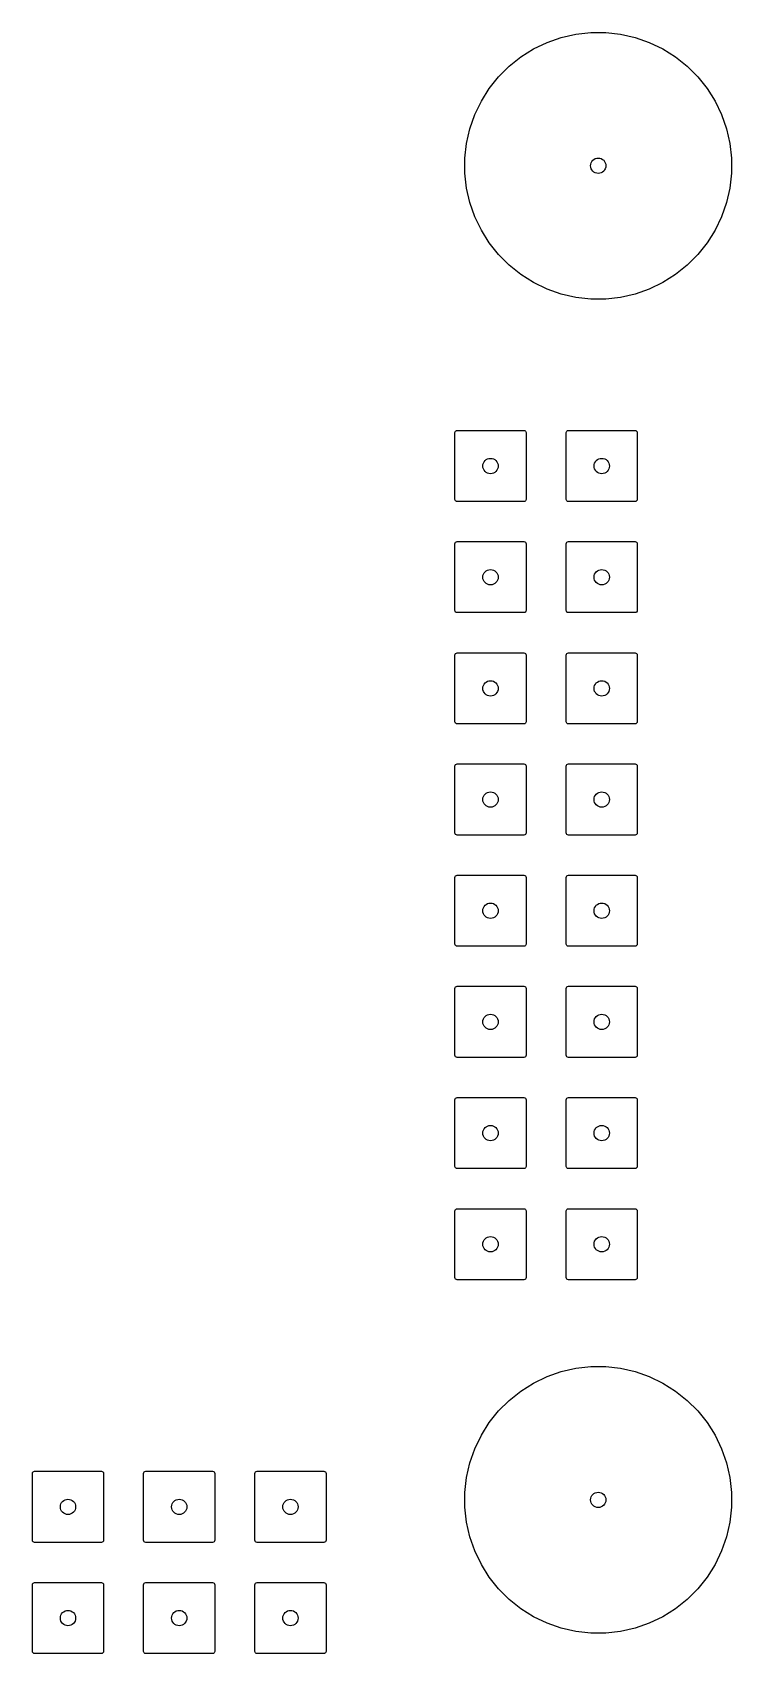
# Model space of a CAD drawing. Header units: inches. Extents: x 0.27 to 2.91, y 0.26 to 1.72.
# Drawn here: x 2.281 to 2.91, y 0.262 to 1.72 of the extents above.
import ezdxf

# ---------------------------------------------------------------- set-up
doc = ezdxf.new("R2010")
doc.units = ezdxf.units.IN
doc.header["$MEASUREMENT"] = 0
doc.layers.add('BLACK', color=250, linetype='CONTINUOUS')

msp = doc.modelspace()

# ---------------------------------------------------------------- linework, layer by layer
at = {"layer": 'BLACK', "linetype": 'CONTINUOUS'}
for p, q in [((2.7317, 1.7051), (2.7438, 1.7109)), ((2.7438, 1.7109), (2.7565, 1.7154)), ((2.7565, 1.7154), (2.7696, 1.7184)), ((2.7696, 1.7184), (2.783, 1.7199)), ((2.783, 1.7199), (2.7965, 1.7199)), ((2.7965, 1.7199), (2.8099, 1.7184)), ((2.8099, 1.7184), (2.823, 1.7154)), ((2.823, 1.7154), (2.8357, 1.7109)), ((2.8357, 1.7109), (2.8478, 1.7051)), ((2.7097, 1.6895), (2.7203, 1.6979)), ((2.7203, 1.6979), (2.7317, 1.7051)), ((2.8478, 1.7051), (2.8592, 1.6979)), ((2.8592, 1.6979), (2.8698, 1.6895)), ((2.6918, 1.6695), (2.7002, 1.68)), ((2.7002, 1.68), (2.7097, 1.6895)), ((2.8698, 1.6895), (2.8793, 1.68)), ((2.8793, 1.68), (2.8877, 1.6695)), ((2.6847, 1.6581), (2.6918, 1.6695)), ((2.8877, 1.6695), (2.8949, 1.6581)), ((2.6788, 1.646), (2.6847, 1.6581)), ((2.8949, 1.6581), (2.9007, 1.646)), ((2.6714, 1.6201), (2.6744, 1.6332)), ((2.6744, 1.6332), (2.6788, 1.646)), ((2.9007, 1.646), (2.9051, 1.6332)), ((2.9051, 1.6332), (2.9081, 1.6201)), ((2.6699, 1.6067), (2.6714, 1.6201)), ((2.9081, 1.6201), (2.9097, 1.6067)), ((2.6699, 1.5933), (2.6699, 1.6067)), ((2.9097, 1.6067), (2.9097, 1.5933)), ((2.6714, 1.5799), (2.6699, 1.5933)), ((2.9097, 1.5933), (2.9081, 1.5799)), ((2.6744, 1.5668), (2.6714, 1.5799)), ((2.9081, 1.5799), (2.9051, 1.5668)), ((2.6788, 1.554), (2.6744, 1.5668)), ((2.9051, 1.5668), (2.9007, 1.554)), ((2.6847, 1.5419), (2.6788, 1.554)), ((2.9007, 1.554), (2.8949, 1.5419)), ((2.6918, 1.5305), (2.6847, 1.5419)), ((2.8949, 1.5419), (2.8877, 1.5305)), ((2.7002, 1.52), (2.6918, 1.5305)), ((2.7097, 1.5105), (2.7002, 1.52)), ((2.8793, 1.52), (2.8698, 1.5105)), ((2.8877, 1.5305), (2.8793, 1.52)), ((2.7203, 1.5021), (2.7097, 1.5105)), ((2.7317, 1.4949), (2.7203, 1.5021)), ((2.8592, 1.5021), (2.8478, 1.4949)), ((2.8698, 1.5105), (2.8592, 1.5021)), ((2.7438, 1.4891), (2.7317, 1.4949)), ((2.7565, 1.4846), (2.7438, 1.4891)), ((2.8357, 1.4891), (2.823, 1.4846)), ((2.8478, 1.4949), (2.8357, 1.4891)), ((2.7696, 1.4816), (2.7565, 1.4846)), ((2.783, 1.4801), (2.7696, 1.4816)), ((2.7965, 1.4801), (2.783, 1.4801)), ((2.8099, 1.4816), (2.7965, 1.4801)), ((2.823, 1.4846), (2.8099, 1.4816)), ((2.6609, 1.3599), (2.6611, 1.3607)), ((2.6609, 1.2999), (2.6609, 1.3599)), ((2.6611, 1.3607), (2.6615, 1.3613)), ((2.6615, 1.3613), (2.6622, 1.3617)), ((2.6622, 1.3617), (2.6629, 1.3619)), ((2.6629, 1.3619), (2.7229, 1.3619)), ((2.7229, 1.3619), (2.7237, 1.3617)), ((2.7237, 1.3617), (2.7243, 1.3613)), ((2.7243, 1.3613), (2.7247, 1.3607)), ((2.7247, 1.3607), (2.7249, 1.3599)), ((2.7249, 1.3599), (2.7249, 1.2999)), ((2.7609, 1.3599), (2.7611, 1.3607)), ((2.7609, 1.2999), (2.7609, 1.3599)), ((2.7611, 1.3607), (2.7615, 1.3613)), ((2.7615, 1.3613), (2.7622, 1.3617)), ((2.7622, 1.3617), (2.7629, 1.3619)), ((2.7629, 1.3619), (2.8229, 1.3619)), ((2.8229, 1.3619), (2.8237, 1.3617)), ((2.8237, 1.3617), (2.8243, 1.3613)), ((2.8243, 1.3613), (2.8247, 1.3607)), ((2.8247, 1.3607), (2.8249, 1.3599)), ((2.8249, 1.3599), (2.8249, 1.2999)), ((2.6611, 1.2992), (2.6609, 1.2999)), ((2.6615, 1.2985), (2.6611, 1.2992)), ((2.6622, 1.2981), (2.6615, 1.2985)), ((2.6629, 1.298), (2.6622, 1.2981)), ((2.7229, 1.298), (2.6629, 1.298)), ((2.7237, 1.2981), (2.7229, 1.298)), ((2.7243, 1.2985), (2.7237, 1.2981)), ((2.7247, 1.2992), (2.7243, 1.2985)), ((2.7249, 1.2999), (2.7247, 1.2992)), ((2.7611, 1.2992), (2.7609, 1.2999)), ((2.7615, 1.2985), (2.7611, 1.2992)), ((2.7622, 1.2981), (2.7615, 1.2985)), ((2.7629, 1.298), (2.7622, 1.2981)), ((2.8229, 1.298), (2.7629, 1.298)), ((2.8237, 1.2981), (2.8229, 1.298)), ((2.8243, 1.2985), (2.8237, 1.2981)), ((2.8247, 1.2992), (2.8243, 1.2985)), ((2.8249, 1.2999), (2.8247, 1.2992)), ((2.6609, 1.2599), (2.6611, 1.2607)), ((2.6609, 1.1999), (2.6609, 1.2599)), ((2.6611, 1.2607), (2.6615, 1.2613)), ((2.6615, 1.2613), (2.6622, 1.2617)), ((2.6622, 1.2617), (2.6629, 1.2619)), ((2.6629, 1.2619), (2.7229, 1.2619)), ((2.7229, 1.2619), (2.7237, 1.2617)), ((2.7237, 1.2617), (2.7243, 1.2613)), ((2.7243, 1.2613), (2.7247, 1.2607)), ((2.7247, 1.2607), (2.7249, 1.2599)), ((2.7249, 1.2599), (2.7249, 1.1999)), ((2.7609, 1.2599), (2.7611, 1.2607)), ((2.7609, 1.1999), (2.7609, 1.2599)), ((2.7611, 1.2607), (2.7615, 1.2613)), ((2.7615, 1.2613), (2.7622, 1.2617)), ((2.7622, 1.2617), (2.7629, 1.2619)), ((2.7629, 1.2619), (2.8229, 1.2619)), ((2.8229, 1.2619), (2.8237, 1.2617)), ((2.8237, 1.2617), (2.8243, 1.2613)), ((2.8243, 1.2613), (2.8247, 1.2607)), ((2.8247, 1.2607), (2.8249, 1.2599)), ((2.8249, 1.2599), (2.8249, 1.1999)), ((2.6611, 1.1992), (2.6609, 1.1999)), ((2.6615, 1.1985), (2.6611, 1.1992)), ((2.6622, 1.1981), (2.6615, 1.1985)), ((2.6629, 1.198), (2.6622, 1.1981)), ((2.7229, 1.198), (2.6629, 1.198)), ((2.7237, 1.1981), (2.7229, 1.198)), ((2.7243, 1.1985), (2.7237, 1.1981)), ((2.7247, 1.1992), (2.7243, 1.1985)), ((2.7249, 1.1999), (2.7247, 1.1992)), ((2.7611, 1.1992), (2.7609, 1.1999)), ((2.7615, 1.1985), (2.7611, 1.1992)), ((2.7622, 1.1981), (2.7615, 1.1985)), ((2.7629, 1.198), (2.7622, 1.1981)), ((2.8229, 1.198), (2.7629, 1.198)), ((2.8237, 1.1981), (2.8229, 1.198)), ((2.8243, 1.1985), (2.8237, 1.1981)), ((2.8247, 1.1992), (2.8243, 1.1985)), ((2.8249, 1.1999), (2.8247, 1.1992)), ((2.6609, 1.1599), (2.6611, 1.1607)), ((2.6609, 1.0999), (2.6609, 1.1599)), ((2.6611, 1.1607), (2.6615, 1.1613)), ((2.6615, 1.1613), (2.6622, 1.1617)), ((2.6622, 1.1617), (2.6629, 1.1619)), ((2.6629, 1.1619), (2.7229, 1.1619)), ((2.7229, 1.1619), (2.7237, 1.1617)), ((2.7237, 1.1617), (2.7243, 1.1613)), ((2.7243, 1.1613), (2.7247, 1.1607)), ((2.7247, 1.1607), (2.7249, 1.1599)), ((2.7249, 1.1599), (2.7249, 1.0999)), ((2.7609, 1.1599), (2.7611, 1.1607)), ((2.7609, 1.0999), (2.7609, 1.1599)), ((2.7611, 1.1607), (2.7615, 1.1613)), ((2.7615, 1.1613), (2.7622, 1.1617)), ((2.7622, 1.1617), (2.7629, 1.1619)), ((2.7629, 1.1619), (2.8229, 1.1619)), ((2.8229, 1.1619), (2.8237, 1.1617)), ((2.8237, 1.1617), (2.8243, 1.1613)), ((2.8243, 1.1613), (2.8247, 1.1607)), ((2.8247, 1.1607), (2.8249, 1.1599)), ((2.8249, 1.1599), (2.8249, 1.0999)), ((2.6611, 1.0992), (2.6609, 1.0999)), ((2.6615, 1.0985), (2.6611, 1.0992)), ((2.6622, 1.0981), (2.6615, 1.0985)), ((2.6629, 1.098), (2.6622, 1.0981)), ((2.7229, 1.098), (2.6629, 1.098)), ((2.7237, 1.0981), (2.7229, 1.098)), ((2.7243, 1.0985), (2.7237, 1.0981)), ((2.7247, 1.0992), (2.7243, 1.0985)), ((2.7249, 1.0999), (2.7247, 1.0992)), ((2.7611, 1.0992), (2.7609, 1.0999)), ((2.7615, 1.0985), (2.7611, 1.0992)), ((2.7622, 1.0981), (2.7615, 1.0985)), ((2.7629, 1.098), (2.7622, 1.0981)), ((2.8229, 1.098), (2.7629, 1.098)), ((2.8237, 1.0981), (2.8229, 1.098)), ((2.8243, 1.0985), (2.8237, 1.0981)), ((2.8247, 1.0992), (2.8243, 1.0985)), ((2.8249, 1.0999), (2.8247, 1.0992)), ((2.6609, 1.0599), (2.6611, 1.0607)), ((2.6609, 0.9999), (2.6609, 1.0599)), ((2.6611, 1.0607), (2.6615, 1.0613)), ((2.6615, 1.0613), (2.6622, 1.0617)), ((2.6622, 1.0617), (2.6629, 1.0619)), ((2.6629, 1.0619), (2.7229, 1.0619)), ((2.7229, 1.0619), (2.7237, 1.0617)), ((2.7237, 1.0617), (2.7243, 1.0613)), ((2.7243, 1.0613), (2.7247, 1.0607)), ((2.7247, 1.0607), (2.7249, 1.0599)), ((2.7249, 1.0599), (2.7249, 0.9999)), ((2.7609, 1.0599), (2.7611, 1.0607)), ((2.7609, 0.9999), (2.7609, 1.0599)), ((2.7611, 1.0607), (2.7615, 1.0613)), ((2.7615, 1.0613), (2.7622, 1.0617)), ((2.7622, 1.0617), (2.7629, 1.0619)), ((2.7629, 1.0619), (2.8229, 1.0619)), ((2.8229, 1.0619), (2.8237, 1.0617)), ((2.8237, 1.0617), (2.8243, 1.0613)), ((2.8243, 1.0613), (2.8247, 1.0607)), ((2.8247, 1.0607), (2.8249, 1.0599)), ((2.8249, 1.0599), (2.8249, 0.9999)), ((2.6611, 0.9992), (2.6609, 0.9999)), ((2.6615, 0.9985), (2.6611, 0.9992)), ((2.6622, 0.9981), (2.6615, 0.9985)), ((2.6629, 0.998), (2.6622, 0.9981)), ((2.7229, 0.998), (2.6629, 0.998)), ((2.7237, 0.9981), (2.7229, 0.998)), ((2.7243, 0.9985), (2.7237, 0.9981)), ((2.7247, 0.9992), (2.7243, 0.9985)), ((2.7249, 0.9999), (2.7247, 0.9992)), ((2.7611, 0.9992), (2.7609, 0.9999)), ((2.7615, 0.9985), (2.7611, 0.9992)), ((2.7622, 0.9981), (2.7615, 0.9985)), ((2.7629, 0.998), (2.7622, 0.9981)), ((2.8229, 0.998), (2.7629, 0.998)), ((2.8237, 0.9981), (2.8229, 0.998)), ((2.8243, 0.9985), (2.8237, 0.9981)), ((2.8247, 0.9992), (2.8243, 0.9985)), ((2.8249, 0.9999), (2.8247, 0.9992)), ((2.6609, 0.9599), (2.6611, 0.9607)), ((2.6609, 0.8999), (2.6609, 0.9599)), ((2.6611, 0.9607), (2.6615, 0.9613)), ((2.6615, 0.9613), (2.6622, 0.9617)), ((2.6622, 0.9617), (2.6629, 0.9619)), ((2.6629, 0.9619), (2.7229, 0.9619)), ((2.7229, 0.9619), (2.7237, 0.9617)), ((2.7237, 0.9617), (2.7243, 0.9613)), ((2.7243, 0.9613), (2.7247, 0.9607)), ((2.7247, 0.9607), (2.7249, 0.9599)), ((2.7249, 0.9599), (2.7249, 0.8999)), ((2.7609, 0.9599), (2.7611, 0.9607)), ((2.7609, 0.8999), (2.7609, 0.9599)), ((2.7611, 0.9607), (2.7615, 0.9613)), ((2.7615, 0.9613), (2.7622, 0.9617)), ((2.7622, 0.9617), (2.7629, 0.9619)), ((2.7629, 0.9619), (2.8229, 0.9619)), ((2.8229, 0.9619), (2.8237, 0.9617)), ((2.8237, 0.9617), (2.8243, 0.9613)), ((2.8243, 0.9613), (2.8247, 0.9607)), ((2.8247, 0.9607), (2.8249, 0.9599)), ((2.8249, 0.9599), (2.8249, 0.8999)), ((2.6611, 0.8992), (2.6609, 0.8999)), ((2.6615, 0.8985), (2.6611, 0.8992)), ((2.6622, 0.8981), (2.6615, 0.8985)), ((2.6629, 0.898), (2.6622, 0.8981)), ((2.7229, 0.898), (2.6629, 0.898)), ((2.7237, 0.8981), (2.7229, 0.898)), ((2.7243, 0.8985), (2.7237, 0.8981)), ((2.7247, 0.8992), (2.7243, 0.8985)), ((2.7249, 0.8999), (2.7247, 0.8992)), ((2.7611, 0.8992), (2.7609, 0.8999)), ((2.7615, 0.8985), (2.7611, 0.8992)), ((2.7622, 0.8981), (2.7615, 0.8985)), ((2.7629, 0.898), (2.7622, 0.8981)), ((2.8229, 0.898), (2.7629, 0.898)), ((2.8237, 0.8981), (2.8229, 0.898)), ((2.8243, 0.8985), (2.8237, 0.8981)), ((2.8247, 0.8992), (2.8243, 0.8985)), ((2.8249, 0.8999), (2.8247, 0.8992)), ((2.6609, 0.8599), (2.6611, 0.8607)), ((2.6611, 0.8607), (2.6615, 0.8613)), ((2.6615, 0.8613), (2.6622, 0.8617)), ((2.6622, 0.8617), (2.6629, 0.8619)), ((2.6629, 0.8619), (2.7229, 0.8619)), ((2.7229, 0.8619), (2.7237, 0.8617)), ((2.7237, 0.8617), (2.7243, 0.8613)), ((2.7243, 0.8613), (2.7247, 0.8607)), ((2.7247, 0.8607), (2.7249, 0.8599)), ((2.7609, 0.8599), (2.7611, 0.8607)), ((2.7611, 0.8607), (2.7615, 0.8613)), ((2.7615, 0.8613), (2.7622, 0.8617)), ((2.7622, 0.8617), (2.7629, 0.8619)), ((2.7629, 0.8619), (2.8229, 0.8619)), ((2.8229, 0.8619), (2.8237, 0.8617)), ((2.8237, 0.8617), (2.8243, 0.8613)), ((2.8243, 0.8613), (2.8247, 0.8607)), ((2.8247, 0.8607), (2.8249, 0.8599)), ((2.6609, 0.7999), (2.6609, 0.8599)), ((2.7249, 0.8599), (2.7249, 0.7999)), ((2.7609, 0.7999), (2.7609, 0.8599)), ((2.8249, 0.8599), (2.8249, 0.7999)), ((2.6611, 0.7992), (2.6609, 0.7999)), ((2.6615, 0.7985), (2.6611, 0.7992)), ((2.6622, 0.7981), (2.6615, 0.7985)), ((2.6629, 0.798), (2.6622, 0.7981)), ((2.7229, 0.798), (2.6629, 0.798)), ((2.7237, 0.7981), (2.7229, 0.798)), ((2.7243, 0.7985), (2.7237, 0.7981)), ((2.7247, 0.7992), (2.7243, 0.7985)), ((2.7249, 0.7999), (2.7247, 0.7992)), ((2.7611, 0.7992), (2.7609, 0.7999)), ((2.7615, 0.7985), (2.7611, 0.7992)), ((2.7622, 0.7981), (2.7615, 0.7985)), ((2.7629, 0.798), (2.7622, 0.7981)), ((2.8229, 0.798), (2.7629, 0.798)), ((2.8237, 0.7981), (2.8229, 0.798)), ((2.8243, 0.7985), (2.8237, 0.7981)), ((2.8247, 0.7992), (2.8243, 0.7985)), ((2.8249, 0.7999), (2.8247, 0.7992)), ((2.6609, 0.7599), (2.6611, 0.7607)), ((2.6609, 0.6999), (2.6609, 0.7599)), ((2.6611, 0.7607), (2.6615, 0.7613)), ((2.6615, 0.7613), (2.6622, 0.7617)), ((2.6622, 0.7617), (2.6629, 0.7619)), ((2.6629, 0.7619), (2.7229, 0.7619)), ((2.7229, 0.7619), (2.7237, 0.7617)), ((2.7237, 0.7617), (2.7243, 0.7613)), ((2.7243, 0.7613), (2.7247, 0.7607)), ((2.7247, 0.7607), (2.7249, 0.7599)), ((2.7249, 0.7599), (2.7249, 0.6999)), ((2.7609, 0.7599), (2.7611, 0.7607)), ((2.7609, 0.6999), (2.7609, 0.7599)), ((2.7611, 0.7607), (2.7615, 0.7613)), ((2.7615, 0.7613), (2.7622, 0.7617)), ((2.7622, 0.7617), (2.7629, 0.7619)), ((2.7629, 0.7619), (2.8229, 0.7619)), ((2.8229, 0.7619), (2.8237, 0.7617)), ((2.8237, 0.7617), (2.8243, 0.7613)), ((2.8243, 0.7613), (2.8247, 0.7607)), ((2.8247, 0.7607), (2.8249, 0.7599)), ((2.8249, 0.7599), (2.8249, 0.6999)), ((2.6611, 0.6992), (2.6609, 0.6999)), ((2.7249, 0.6999), (2.7247, 0.6992)), ((2.7611, 0.6992), (2.7609, 0.6999)), ((2.8249, 0.6999), (2.8247, 0.6992)), ((2.6615, 0.6985), (2.6611, 0.6992)), ((2.6622, 0.6981), (2.6615, 0.6985)), ((2.6629, 0.698), (2.6622, 0.6981)), ((2.7229, 0.698), (2.6629, 0.698)), ((2.7237, 0.6981), (2.7229, 0.698)), ((2.7243, 0.6985), (2.7237, 0.6981)), ((2.7247, 0.6992), (2.7243, 0.6985)), ((2.7615, 0.6985), (2.7611, 0.6992)), ((2.7622, 0.6981), (2.7615, 0.6985)), ((2.7629, 0.698), (2.7622, 0.6981)), ((2.8229, 0.698), (2.7629, 0.698)), ((2.8237, 0.6981), (2.8229, 0.698)), ((2.8243, 0.6985), (2.8237, 0.6981)), ((2.8247, 0.6992), (2.8243, 0.6985)), ((2.6609, 0.6599), (2.6611, 0.6607)), ((2.6609, 0.5999), (2.6609, 0.6599)), ((2.6611, 0.6607), (2.6615, 0.6613)), ((2.6615, 0.6613), (2.6622, 0.6617)), ((2.6622, 0.6617), (2.6629, 0.6619)), ((2.6629, 0.6619), (2.7229, 0.6619)), ((2.7229, 0.6619), (2.7237, 0.6617)), ((2.7237, 0.6617), (2.7243, 0.6613)), ((2.7243, 0.6613), (2.7247, 0.6607)), ((2.7247, 0.6607), (2.7249, 0.6599)), ((2.7249, 0.6599), (2.7249, 0.5999)), ((2.7609, 0.6599), (2.7611, 0.6607)), ((2.7609, 0.5999), (2.7609, 0.6599)), ((2.7611, 0.6607), (2.7615, 0.6613)), ((2.7615, 0.6613), (2.7622, 0.6617)), ((2.7622, 0.6617), (2.7629, 0.6619)), ((2.7629, 0.6619), (2.8229, 0.6619)), ((2.8229, 0.6619), (2.8237, 0.6617)), ((2.8237, 0.6617), (2.8243, 0.6613)), ((2.8243, 0.6613), (2.8247, 0.6607)), ((2.8247, 0.6607), (2.8249, 0.6599)), ((2.8249, 0.6599), (2.8249, 0.5999)), ((2.6611, 0.5992), (2.6609, 0.5999)), ((2.6615, 0.5985), (2.6611, 0.5992)), ((2.6622, 0.5981), (2.6615, 0.5985)), ((2.6629, 0.598), (2.6622, 0.5981)), ((2.7229, 0.598), (2.6629, 0.598)), ((2.7237, 0.5981), (2.7229, 0.598)), ((2.7243, 0.5985), (2.7237, 0.5981)), ((2.7247, 0.5992), (2.7243, 0.5985)), ((2.7249, 0.5999), (2.7247, 0.5992)), ((2.7611, 0.5992), (2.7609, 0.5999)), ((2.7615, 0.5985), (2.7611, 0.5992)), ((2.7622, 0.5981), (2.7615, 0.5985)), ((2.7629, 0.598), (2.7622, 0.5981)), ((2.8229, 0.598), (2.7629, 0.598)), ((2.8237, 0.5981), (2.8229, 0.598)), ((2.8243, 0.5985), (2.8237, 0.5981)), ((2.8247, 0.5992), (2.8243, 0.5985)), ((2.8249, 0.5999), (2.8247, 0.5992)), ((2.7317, 0.5051), (2.7438, 0.5109)), ((2.7438, 0.5109), (2.7565, 0.5154)), ((2.7565, 0.5154), (2.7696, 0.5184)), ((2.7696, 0.5184), (2.783, 0.5199)), ((2.783, 0.5199), (2.7965, 0.5199)), ((2.7965, 0.5199), (2.8099, 0.5184)), ((2.8099, 0.5184), (2.823, 0.5154)), ((2.823, 0.5154), (2.8357, 0.5109)), ((2.8357, 0.5109), (2.8478, 0.5051)), ((2.7097, 0.4895), (2.7203, 0.4979)), ((2.7203, 0.4979), (2.7317, 0.5051)), ((2.8478, 0.5051), (2.8592, 0.4979)), ((2.8592, 0.4979), (2.8698, 0.4895)), ((2.7002, 0.48), (2.7097, 0.4895)), ((2.8698, 0.4895), (2.8793, 0.48)), ((2.6847, 0.4581), (2.6918, 0.4695)), ((2.6918, 0.4695), (2.7002, 0.48)), ((2.8793, 0.48), (2.8877, 0.4695)), ((2.8877, 0.4695), (2.8949, 0.4581)), ((2.6788, 0.446), (2.6847, 0.4581)), ((2.8949, 0.4581), (2.9007, 0.446)), ((2.6744, 0.4332), (2.6788, 0.446)), ((2.9007, 0.446), (2.9051, 0.4332)), ((2.281, 0.4237), (2.2812, 0.4245)), ((2.281, 0.3637), (2.281, 0.4237)), ((2.2812, 0.4245), (2.2816, 0.4251)), ((2.2816, 0.4251), (2.2822, 0.4255)), ((2.2822, 0.4255), (2.283, 0.4257)), ((2.283, 0.4257), (2.343, 0.4257)), ((2.343, 0.4257), (2.3437, 0.4255)), ((2.3437, 0.4255), (2.3444, 0.4251)), ((2.3444, 0.4251), (2.3448, 0.4245)), ((2.3448, 0.4245), (2.345, 0.4237)), ((2.345, 0.4237), (2.345, 0.3637)), ((2.381, 0.4237), (2.3812, 0.4245)), ((2.381, 0.3637), (2.381, 0.4237)), ((2.3812, 0.4245), (2.3816, 0.4251)), ((2.3816, 0.4251), (2.3822, 0.4255)), ((2.3822, 0.4255), (2.383, 0.4257)), ((2.383, 0.4257), (2.443, 0.4257)), ((2.443, 0.4257), (2.4437, 0.4255)), ((2.4437, 0.4255), (2.4444, 0.4251)), ((2.4444, 0.4251), (2.4448, 0.4245)), ((2.4448, 0.4245), (2.445, 0.4237)), ((2.445, 0.4237), (2.445, 0.3637)), ((2.481, 0.4237), (2.4812, 0.4245)), ((2.481, 0.3637), (2.481, 0.4237)), ((2.4812, 0.4245), (2.4816, 0.4251)), ((2.4816, 0.4251), (2.4822, 0.4255)), ((2.4822, 0.4255), (2.483, 0.4257)), ((2.483, 0.4257), (2.543, 0.4257)), ((2.543, 0.4257), (2.5437, 0.4255)), ((2.5437, 0.4255), (2.5444, 0.4251)), ((2.5444, 0.4251), (2.5448, 0.4245)), ((2.5448, 0.4245), (2.545, 0.4237)), ((2.545, 0.4237), (2.545, 0.3637)), ((2.6714, 0.4201), (2.6744, 0.4332)), ((2.9051, 0.4332), (2.9081, 0.4201)), ((2.6699, 0.4067), (2.6714, 0.4201)), ((2.9081, 0.4201), (2.9097, 0.4067)), ((2.6699, 0.3933), (2.6699, 0.4067)), ((2.9097, 0.4067), (2.9097, 0.3933)), ((2.6714, 0.3799), (2.6699, 0.3933)), ((2.6744, 0.3668), (2.6714, 0.3799)), ((2.9081, 0.3799), (2.9051, 0.3668)), ((2.9097, 0.3933), (2.9081, 0.3799)), ((2.6788, 0.354), (2.6744, 0.3668)), ((2.9051, 0.3668), (2.9007, 0.354)), ((2.2812, 0.3629), (2.281, 0.3637)), ((2.2816, 0.3623), (2.2812, 0.3629)), ((2.2822, 0.3619), (2.2816, 0.3623)), ((2.283, 0.3617), (2.2822, 0.3619)), ((2.343, 0.3617), (2.283, 0.3617)), ((2.3437, 0.3619), (2.343, 0.3617)), ((2.3444, 0.3623), (2.3437, 0.3619)), ((2.3448, 0.3629), (2.3444, 0.3623)), ((2.345, 0.3637), (2.3448, 0.3629)), ((2.3812, 0.3629), (2.381, 0.3637)), ((2.3816, 0.3623), (2.3812, 0.3629)), ((2.3822, 0.3619), (2.3816, 0.3623)), ((2.383, 0.3617), (2.3822, 0.3619)), ((2.443, 0.3617), (2.383, 0.3617)), ((2.4437, 0.3619), (2.443, 0.3617)), ((2.4444, 0.3623), (2.4437, 0.3619)), ((2.4448, 0.3629), (2.4444, 0.3623)), ((2.445, 0.3637), (2.4448, 0.3629)), ((2.4812, 0.3629), (2.481, 0.3637)), ((2.4816, 0.3623), (2.4812, 0.3629)), ((2.4822, 0.3619), (2.4816, 0.3623)), ((2.483, 0.3617), (2.4822, 0.3619)), ((2.543, 0.3617), (2.483, 0.3617)), ((2.5437, 0.3619), (2.543, 0.3617)), ((2.5444, 0.3623), (2.5437, 0.3619)), ((2.5448, 0.3629), (2.5444, 0.3623)), ((2.545, 0.3637), (2.5448, 0.3629)), ((2.6847, 0.3419), (2.6788, 0.354)), ((2.9007, 0.354), (2.8949, 0.3419)), ((2.6918, 0.3305), (2.6847, 0.3419)), ((2.8949, 0.3419), (2.8877, 0.3305)), ((2.281, 0.3237), (2.2812, 0.3245)), ((2.281, 0.2637), (2.281, 0.3237)), ((2.2812, 0.3245), (2.2816, 0.3251)), ((2.2816, 0.3251), (2.2822, 0.3255)), ((2.2822, 0.3255), (2.283, 0.3257)), ((2.283, 0.3257), (2.343, 0.3257)), ((2.343, 0.3257), (2.3437, 0.3255)), ((2.3437, 0.3255), (2.3444, 0.3251)), ((2.3444, 0.3251), (2.3448, 0.3245)), ((2.3448, 0.3245), (2.345, 0.3237)), ((2.345, 0.3237), (2.345, 0.2637)), ((2.381, 0.3237), (2.3812, 0.3245)), ((2.381, 0.2637), (2.381, 0.3237)), ((2.3812, 0.3245), (2.3816, 0.3251)), ((2.3816, 0.3251), (2.3822, 0.3255)), ((2.3822, 0.3255), (2.383, 0.3257)), ((2.383, 0.3257), (2.443, 0.3257)), ((2.443, 0.3257), (2.4437, 0.3255)), ((2.4437, 0.3255), (2.4444, 0.3251)), ((2.4444, 0.3251), (2.4448, 0.3245)), ((2.4448, 0.3245), (2.445, 0.3237)), ((2.445, 0.3237), (2.445, 0.2637)), ((2.481, 0.3237), (2.4812, 0.3245)), ((2.481, 0.2637), (2.481, 0.3237)), ((2.4812, 0.3245), (2.4816, 0.3251)), ((2.4816, 0.3251), (2.4822, 0.3255)), ((2.4822, 0.3255), (2.483, 0.3257)), ((2.483, 0.3257), (2.543, 0.3257)), ((2.543, 0.3257), (2.5437, 0.3255)), ((2.5437, 0.3255), (2.5444, 0.3251)), ((2.5444, 0.3251), (2.5448, 0.3245)), ((2.5448, 0.3245), (2.545, 0.3237)), ((2.545, 0.3237), (2.545, 0.2637)), ((2.7002, 0.32), (2.6918, 0.3305)), ((2.8877, 0.3305), (2.8793, 0.32)), ((2.7097, 0.3105), (2.7002, 0.32)), ((2.7203, 0.3021), (2.7097, 0.3105)), ((2.8698, 0.3105), (2.8592, 0.3021)), ((2.8793, 0.32), (2.8698, 0.3105)), ((2.7317, 0.2949), (2.7203, 0.3021)), ((2.7438, 0.2891), (2.7317, 0.2949)), ((2.8478, 0.2949), (2.8357, 0.2891)), ((2.8592, 0.3021), (2.8478, 0.2949)), ((2.7565, 0.2846), (2.7438, 0.2891)), ((2.7696, 0.2816), (2.7565, 0.2846)), ((2.783, 0.2801), (2.7696, 0.2816)), ((2.7965, 0.2801), (2.783, 0.2801)), ((2.8099, 0.2816), (2.7965, 0.2801)), ((2.823, 0.2846), (2.8099, 0.2816)), ((2.8357, 0.2891), (2.823, 0.2846)), ((2.2812, 0.2629), (2.281, 0.2637)), ((2.2816, 0.2623), (2.2812, 0.2629)), ((2.3448, 0.2629), (2.3444, 0.2623)), ((2.345, 0.2637), (2.3448, 0.2629)), ((2.3812, 0.2629), (2.381, 0.2637)), ((2.3816, 0.2623), (2.3812, 0.2629)), ((2.4448, 0.2629), (2.4444, 0.2623)), ((2.445, 0.2637), (2.4448, 0.2629)), ((2.4812, 0.2629), (2.481, 0.2637)), ((2.4816, 0.2623), (2.4812, 0.2629)), ((2.5448, 0.2629), (2.5444, 0.2623)), ((2.545, 0.2637), (2.5448, 0.2629)), ((2.2822, 0.2619), (2.2816, 0.2623)), ((2.283, 0.2617), (2.2822, 0.2619)), ((2.343, 0.2617), (2.283, 0.2617)), ((2.3437, 0.2619), (2.343, 0.2617)), ((2.3444, 0.2623), (2.3437, 0.2619)), ((2.3822, 0.2619), (2.3816, 0.2623)), ((2.383, 0.2617), (2.3822, 0.2619)), ((2.443, 0.2617), (2.383, 0.2617)), ((2.4437, 0.2619), (2.443, 0.2617)), ((2.4444, 0.2623), (2.4437, 0.2619)), ((2.4822, 0.2619), (2.4816, 0.2623)), ((2.483, 0.2617), (2.4822, 0.2619)), ((2.543, 0.2617), (2.483, 0.2617)), ((2.5437, 0.2619), (2.543, 0.2617)), ((2.5444, 0.2623), (2.5437, 0.2619))]:
    msp.add_line(p, q, dxfattribs=at)
at = {"layer": 'BLACK'}
for centre in [(2.7898, 1.6), (2.6929, 1.3299), (2.7929, 1.3299), (2.6929, 1.2299), (2.7929, 1.2299), (2.6929, 1.1299), (2.7929, 1.1299), (2.6929, 1.0299), (2.7929, 1.0299), (2.6929, 0.9299), (2.7929, 0.9299), (2.6929, 0.8299), (2.7929, 0.8299), (2.6929, 0.7299), (2.7929, 0.7299), (2.6929, 0.6299), (2.7929, 0.6299), (2.313, 0.3937), (2.413, 0.3937), (2.513, 0.3937), (2.7898, 0.4), (2.313, 0.2937), (2.413, 0.2937), (2.513, 0.2937)]:
    msp.add_circle(centre, 0.00689, dxfattribs=at)
at = {"layer": 'WHITE'}
for centre in [(2.7898, 1.6), (2.6929, 1.3299), (2.7929, 1.3299), (2.6929, 1.2299), (2.7929, 1.2299), (2.6929, 1.1299), (2.7929, 1.1299), (2.6929, 1.0299), (2.7929, 1.0299), (2.6929, 0.9299), (2.7929, 0.9299), (2.6929, 0.8299), (2.7929, 0.8299), (2.6929, 0.7299), (2.7929, 0.7299), (2.6929, 0.6299), (2.7929, 0.6299), (2.313, 0.3937), (2.413, 0.3937), (2.513, 0.3937), (2.7898, 0.4), (2.313, 0.2937), (2.413, 0.2937), (2.513, 0.2937)]:
    msp.add_circle(centre, 0.00689, dxfattribs=at)

doc.saveas('drawing.dxf')
